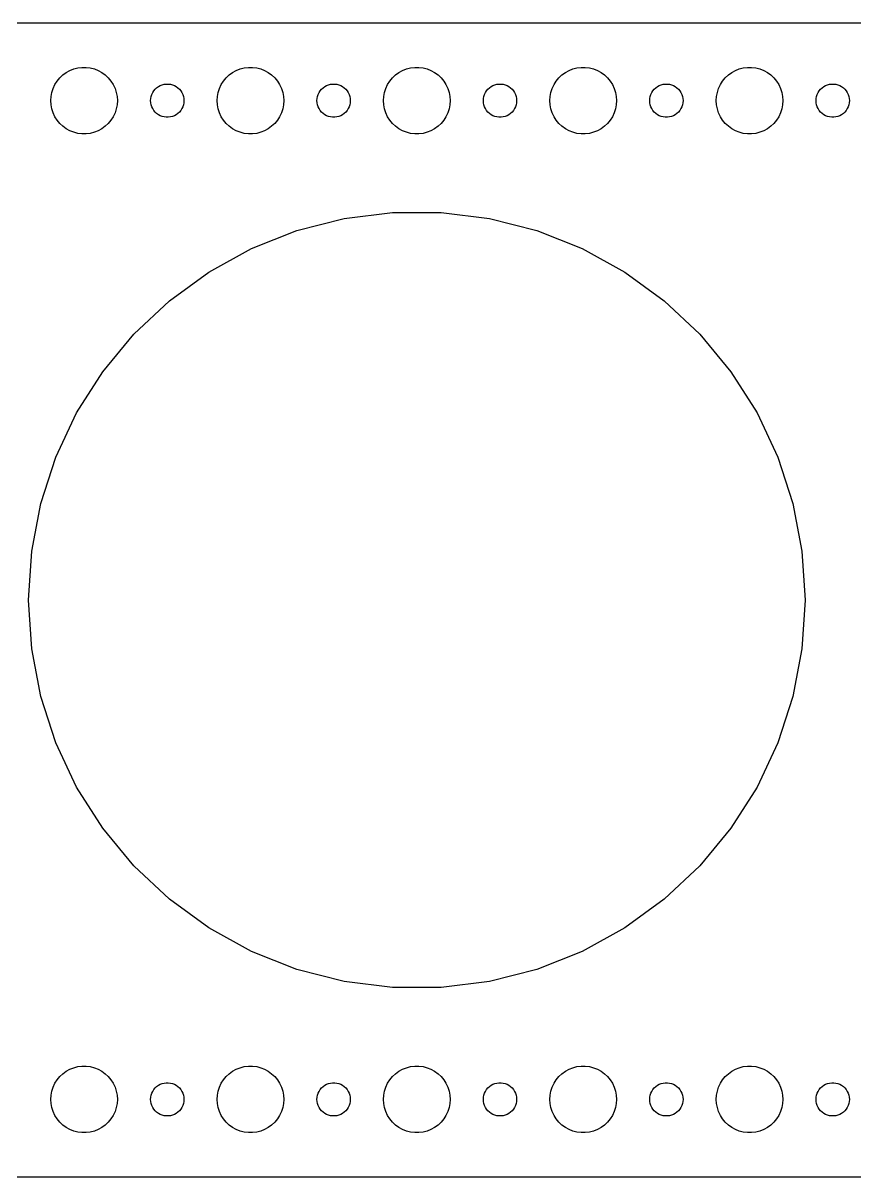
# Model space of a CAD drawing. Header units: metres. Extents: x -127 to 127, y 62 to 280.
# Drawn here: x -35.5 to 39.5, y 176 to 280 of the extents above; entities that cross this region are included whole.
import ezdxf

# ---------------------------------------------------------------- set-up
doc = ezdxf.new("R2010")
doc.units = ezdxf.units.M

msp = doc.modelspace()

# ---------------------------------------------------------------- linework, layer by layer
for p, q in [((122.314, 279.99), (-122.314, 279.99)), ((-31.6075, 275.533), (-31.2773, 275.714)), ((-31.2773, 275.714), (-30.927, 275.853)), ((-30.927, 275.853), (-30.5621, 275.947)), ((-30.5621, 275.947), (-30.1884, 275.994)), ((-30.1884, 275.994), (-29.8116, 275.994)), ((-29.8116, 275.994), (-29.4379, 275.947)), ((-29.4379, 275.947), (-29.0729, 275.853)), ((-29.0729, 275.853), (-28.7227, 275.714)), ((-28.7227, 275.714), (-28.3925, 275.533)), ((-16.6075, 275.533), (-16.2773, 275.714)), ((-16.2773, 275.714), (-15.927, 275.853)), ((-15.927, 275.853), (-15.5621, 275.947)), ((-15.5621, 275.947), (-15.1884, 275.994)), ((-15.1884, 275.994), (-14.8116, 275.994)), ((-14.8116, 275.994), (-14.4379, 275.947)), ((-14.4379, 275.947), (-14.0729, 275.853)), ((-14.0729, 275.853), (-13.7227, 275.714)), ((-13.7227, 275.714), (-13.3925, 275.533)), ((-1.60747, 275.533), (-1.27733, 275.714)), ((-1.27733, 275.714), (-0.92705, 275.853)), ((-0.92705, 275.853), (-0.56213, 275.947)), ((-0.56213, 275.947), (-0.18837, 275.994)), ((-0.18837, 275.994), (0.18837, 275.994)), ((0.18837, 275.994), (0.56213, 275.947)), ((0.56213, 275.947), (0.92705, 275.853)), ((0.92705, 275.853), (1.27733, 275.714)), ((1.27733, 275.714), (1.60747, 275.533)), ((13.3925, 275.533), (13.7227, 275.714)), ((13.7227, 275.714), (14.0729, 275.853)), ((14.0729, 275.853), (14.4379, 275.947)), ((14.4379, 275.947), (14.8116, 275.994)), ((14.8116, 275.994), (15.1884, 275.994)), ((15.1884, 275.994), (15.5621, 275.947)), ((15.5621, 275.947), (15.927, 275.853)), ((15.927, 275.853), (16.2773, 275.714)), ((16.2773, 275.714), (16.6075, 275.533)), ((28.3925, 275.533), (28.7227, 275.714)), ((28.7227, 275.714), (29.0729, 275.853)), ((29.0729, 275.853), (29.4379, 275.947)), ((29.4379, 275.947), (29.8116, 275.994)), ((29.8116, 275.994), (30.1884, 275.994)), ((30.1884, 275.994), (30.5621, 275.947)), ((30.5621, 275.947), (30.927, 275.853)), ((30.927, 275.853), (31.2773, 275.714)), ((31.2773, 275.714), (31.6075, 275.533)), ((-32.6289, 274.445), (-32.427, 274.763)), ((-32.427, 274.763), (-32.1869, 275.054)), ((-32.1869, 275.054), (-31.9123, 275.312)), ((-31.9123, 275.312), (-31.6075, 275.533)), ((-28.3925, 275.533), (-28.0877, 275.312)), ((-28.0877, 275.312), (-27.8131, 275.054)), ((-27.8131, 275.054), (-27.5729, 274.763)), ((-27.5729, 274.763), (-27.3711, 274.445)), ((-17.6289, 274.445), (-17.427, 274.763)), ((-17.427, 274.763), (-17.1869, 275.054)), ((-17.1869, 275.054), (-16.9123, 275.312)), ((-16.9123, 275.312), (-16.6075, 275.533)), ((-13.3925, 275.533), (-13.0877, 275.312)), ((-13.0877, 275.312), (-12.8131, 275.054)), ((-12.8131, 275.054), (-12.5729, 274.763)), ((-12.5729, 274.763), (-12.3711, 274.445)), ((-2.62891, 274.445), (-2.42705, 274.763)), ((-2.42705, 274.763), (-2.1869, 275.054)), ((-2.1869, 275.054), (-1.91226, 275.312)), ((-1.91226, 275.312), (-1.60747, 275.533)), ((1.60747, 275.533), (1.91226, 275.312)), ((1.91226, 275.312), (2.1869, 275.054)), ((2.1869, 275.054), (2.42705, 274.763)), ((2.42705, 274.763), (2.62891, 274.445)), ((12.3711, 274.445), (12.5729, 274.763)), ((12.5729, 274.763), (12.8131, 275.054)), ((12.8131, 275.054), (13.0877, 275.312)), ((13.0877, 275.312), (13.3925, 275.533)), ((16.6075, 275.533), (16.9123, 275.312)), ((16.9123, 275.312), (17.1869, 275.054)), ((17.1869, 275.054), (17.427, 274.763)), ((17.427, 274.763), (17.6289, 274.445)), ((27.3711, 274.445), (27.5729, 274.763)), ((27.5729, 274.763), (27.8131, 275.054)), ((27.8131, 275.054), (28.0877, 275.312)), ((28.0877, 275.312), (28.3925, 275.533)), ((31.6075, 275.533), (31.9123, 275.312)), ((31.9123, 275.312), (32.1869, 275.054)), ((32.1869, 275.054), (32.427, 274.763)), ((32.427, 274.763), (32.6289, 274.445)), ((-32.9763, 273.376), (-32.9057, 273.746)), ((-32.9057, 273.746), (-32.7893, 274.104)), ((-32.7893, 274.104), (-32.6289, 274.445)), ((-27.3711, 274.445), (-27.2107, 274.104)), ((-27.2107, 274.104), (-27.0942, 273.746)), ((-27.0942, 273.746), (-27.0237, 273.376)), ((-23.9529, 273.373), (-23.8947, 273.552)), ((-23.8947, 273.552), (-23.8145, 273.723)), ((-23.8145, 273.723), (-23.7135, 273.882)), ((-23.7135, 273.882), (-23.5934, 274.027)), ((-23.5934, 274.027), (-23.4561, 274.156)), ((-23.4561, 274.156), (-23.3037, 274.266)), ((-23.3037, 274.266), (-23.1387, 274.357)), ((-23.1387, 274.357), (-22.9635, 274.427)), ((-22.9635, 274.427), (-22.7811, 274.473)), ((-22.7811, 274.473), (-22.5942, 274.497)), ((-22.5942, 274.497), (-22.4058, 274.497)), ((-22.4058, 274.497), (-22.2189, 274.473)), ((-22.2189, 274.473), (-22.0365, 274.427)), ((-22.0365, 274.427), (-21.8613, 274.357)), ((-21.8613, 274.357), (-21.6963, 274.266)), ((-21.6963, 274.266), (-21.5439, 274.156)), ((-21.5439, 274.156), (-21.4065, 274.027)), ((-21.4065, 274.027), (-21.2865, 273.882)), ((-21.2865, 273.882), (-21.1855, 273.723)), ((-21.1855, 273.723), (-21.1053, 273.552)), ((-21.1053, 273.552), (-21.0471, 273.373)), ((-17.9763, 273.376), (-17.9057, 273.746)), ((-17.9057, 273.746), (-17.7893, 274.104)), ((-17.7893, 274.104), (-17.6289, 274.445)), ((-12.3711, 274.445), (-12.2107, 274.104)), ((-12.2107, 274.104), (-12.0942, 273.746)), ((-12.0942, 273.746), (-12.0237, 273.376)), ((-8.95287, 273.373), (-8.89465, 273.552)), ((-8.89465, 273.552), (-8.81445, 273.723)), ((-8.81445, 273.723), (-8.71352, 273.882)), ((-8.71352, 273.882), (-8.59344, 274.027)), ((-8.59344, 274.027), (-8.45613, 274.156)), ((-8.45613, 274.156), (-8.30373, 274.266)), ((-8.30373, 274.266), (-8.13866, 274.357)), ((-8.13866, 274.357), (-7.96352, 274.427)), ((-7.96352, 274.427), (-7.78107, 274.473)), ((-7.78107, 274.473), (-7.59418, 274.497)), ((-7.59418, 274.497), (-7.40581, 274.497)), ((-7.40581, 274.497), (-7.21892, 274.473)), ((-7.21892, 274.473), (-7.03647, 274.427)), ((-7.03647, 274.427), (-6.86133, 274.357)), ((-6.86133, 274.357), (-6.69626, 274.266)), ((-6.69626, 274.266), (-6.54385, 274.156)), ((-6.54385, 274.156), (-6.40654, 274.027)), ((-6.40654, 274.027), (-6.28647, 273.882)), ((-6.28647, 273.882), (-6.18553, 273.723)), ((-6.18553, 273.723), (-6.10533, 273.552)), ((-6.10533, 273.552), (-6.04712, 273.373)), ((-2.97633, 273.376), (-2.90575, 273.746)), ((-2.90575, 273.746), (-2.78932, 274.104)), ((-2.78932, 274.104), (-2.62891, 274.445)), ((2.62891, 274.445), (2.78932, 274.104)), ((2.78932, 274.104), (2.90575, 273.746)), ((2.90575, 273.746), (2.97633, 273.376)), ((6.04712, 273.373), (6.10533, 273.552)), ((6.10533, 273.552), (6.18553, 273.723)), ((6.18553, 273.723), (6.28647, 273.882)), ((6.28647, 273.882), (6.40654, 274.027)), ((6.40654, 274.027), (6.54385, 274.156)), ((6.54385, 274.156), (6.69626, 274.266)), ((6.69626, 274.266), (6.86133, 274.357)), ((6.86133, 274.357), (7.03647, 274.427)), ((7.03647, 274.427), (7.21892, 274.473)), ((7.21892, 274.473), (7.40581, 274.497)), ((7.40581, 274.497), (7.59418, 274.497)), ((7.59418, 274.497), (7.78107, 274.473)), ((7.78107, 274.473), (7.96352, 274.427)), ((7.96352, 274.427), (8.13866, 274.357)), ((8.13866, 274.357), (8.30373, 274.266)), ((8.30373, 274.266), (8.45613, 274.156)), ((8.45613, 274.156), (8.59344, 274.027)), ((8.59344, 274.027), (8.71352, 273.882)), ((8.71352, 273.882), (8.81445, 273.723)), ((8.81445, 273.723), (8.89465, 273.552)), ((8.89465, 273.552), (8.95287, 273.373)), ((12.0237, 273.376), (12.0942, 273.746)), ((12.0942, 273.746), (12.2107, 274.104)), ((12.2107, 274.104), (12.3711, 274.445)), ((17.6289, 274.445), (17.7893, 274.104)), ((17.7893, 274.104), (17.9057, 273.746)), ((17.9057, 273.746), (17.9763, 273.376)), ((21.0471, 273.373), (21.1053, 273.552)), ((21.1053, 273.552), (21.1855, 273.723)), ((21.1855, 273.723), (21.2865, 273.882)), ((21.2865, 273.882), (21.4065, 274.027)), ((21.4065, 274.027), (21.5439, 274.156)), ((21.5439, 274.156), (21.6963, 274.266)), ((21.6963, 274.266), (21.8613, 274.357)), ((21.8613, 274.357), (22.0365, 274.427)), ((22.0365, 274.427), (22.2189, 274.473)), ((22.2189, 274.473), (22.4058, 274.497)), ((22.4058, 274.497), (22.5942, 274.497)), ((22.5942, 274.497), (22.7811, 274.473)), ((22.7811, 274.473), (22.9635, 274.427)), ((22.9635, 274.427), (23.1387, 274.357)), ((23.1387, 274.357), (23.3037, 274.266)), ((23.3037, 274.266), (23.4561, 274.156)), ((23.4561, 274.156), (23.5934, 274.027)), ((23.5934, 274.027), (23.7135, 273.882)), ((23.7135, 273.882), (23.8145, 273.723)), ((23.8145, 273.723), (23.8947, 273.552)), ((23.8947, 273.552), (23.9529, 273.373)), ((27.0237, 273.376), (27.0942, 273.746)), ((27.0942, 273.746), (27.2107, 274.104)), ((27.2107, 274.104), (27.3711, 274.445)), ((32.6289, 274.445), (32.7893, 274.104)), ((32.7893, 274.104), (32.9057, 273.746)), ((32.9057, 273.746), (32.9763, 273.376)), ((36.0471, 273.373), (36.1053, 273.552)), ((36.1053, 273.552), (36.1855, 273.723)), ((36.1855, 273.723), (36.2865, 273.882)), ((36.2865, 273.882), (36.4065, 274.027)), ((36.4065, 274.027), (36.5439, 274.156)), ((36.5439, 274.156), (36.6963, 274.266)), ((36.6963, 274.266), (36.8613, 274.357)), ((36.8613, 274.357), (37.0365, 274.427)), ((37.0365, 274.427), (37.2189, 274.473)), ((37.2189, 274.473), (37.4058, 274.497)), ((37.4058, 274.497), (37.5942, 274.497)), ((37.5942, 274.497), (37.7811, 274.473)), ((37.7811, 274.473), (37.9635, 274.427)), ((37.9635, 274.427), (38.1387, 274.357)), ((38.1387, 274.357), (38.3037, 274.266)), ((38.3037, 274.266), (38.4561, 274.156)), ((38.4561, 274.156), (38.5934, 274.027)), ((38.5934, 274.027), (38.7135, 273.882)), ((38.7135, 273.882), (38.8145, 273.723)), ((38.8145, 273.723), (38.8947, 273.552)), ((38.8947, 273.552), (38.9529, 273.373)), ((-33, 273), (-32.9763, 273.376)), ((-32.9763, 272.624), (-33, 273)), ((-32.9057, 272.254), (-32.9763, 272.624)), ((-27.0237, 272.624), (-27.0942, 272.254)), ((-27.0237, 273.376), (-27, 273)), ((-27, 273), (-27.0237, 272.624)), ((-24, 273), (-23.9882, 273.188)), ((-23.9882, 272.812), (-24, 273)), ((-23.9882, 273.188), (-23.9529, 273.373)), ((-23.9529, 272.627), (-23.9882, 272.812)), ((-23.8947, 272.448), (-23.9529, 272.627)), ((-23.8145, 272.277), (-23.8947, 272.448)), ((-21.1053, 272.448), (-21.1855, 272.277)), ((-21.0471, 272.627), (-21.1053, 272.448)), ((-21.0471, 273.373), (-21.0118, 273.188)), ((-21.0118, 272.812), (-21.0471, 272.627)), ((-21.0118, 273.188), (-21, 273)), ((-21, 273), (-21.0118, 272.812)), ((-18, 273), (-17.9763, 273.376)), ((-17.9763, 272.624), (-18, 273)), ((-17.9057, 272.254), (-17.9763, 272.624)), ((-12.0237, 272.624), (-12.0942, 272.254)), ((-12.0237, 273.376), (-12, 273)), ((-12, 273), (-12.0237, 272.624)), ((-9, 273), (-8.98816, 273.188)), ((-8.98816, 272.812), (-9, 273)), ((-8.98816, 273.188), (-8.95287, 273.373)), ((-8.95287, 272.627), (-8.98816, 272.812)), ((-8.89465, 272.448), (-8.95287, 272.627)), ((-8.81445, 272.277), (-8.89465, 272.448)), ((-6.10533, 272.448), (-6.18553, 272.277)), ((-6.04712, 272.627), (-6.10533, 272.448)), ((-6.04712, 273.373), (-6.01183, 273.188)), ((-6.01183, 272.812), (-6.04712, 272.627)), ((-6.01183, 273.188), (-6, 273)), ((-6, 273), (-6.01183, 272.812)), ((-3, 273), (-2.97633, 273.376)), ((-2.97633, 272.624), (-3, 273)), ((-2.90575, 272.254), (-2.97633, 272.624)), ((2.97633, 272.624), (2.90575, 272.254)), ((2.97633, 273.376), (3, 273)), ((3, 273), (2.97633, 272.624)), ((6, 273), (6.01183, 273.188)), ((6.01183, 272.812), (6, 273)), ((6.01183, 273.188), (6.04712, 273.373)), ((6.04712, 272.627), (6.01183, 272.812)), ((6.10533, 272.448), (6.04712, 272.627)), ((6.18553, 272.277), (6.10533, 272.448)), ((8.89465, 272.448), (8.81445, 272.277)), ((8.95287, 272.627), (8.89465, 272.448)), ((8.95287, 273.373), (8.98816, 273.188)), ((8.98816, 272.812), (8.95287, 272.627)), ((8.98816, 273.188), (9, 273)), ((9, 273), (8.98816, 272.812)), ((12, 273), (12.0237, 273.376)), ((12.0237, 272.624), (12, 273)), ((12.0942, 272.254), (12.0237, 272.624)), ((17.9763, 272.624), (17.9057, 272.254)), ((17.9763, 273.376), (18, 273)), ((18, 273), (17.9763, 272.624)), ((21, 273), (21.0118, 273.188)), ((21.0118, 272.812), (21, 273)), ((21.0118, 273.188), (21.0471, 273.373)), ((21.0471, 272.627), (21.0118, 272.812)), ((21.1053, 272.448), (21.0471, 272.627)), ((21.1855, 272.277), (21.1053, 272.448)), ((23.8947, 272.448), (23.8145, 272.277)), ((23.9529, 272.627), (23.8947, 272.448)), ((23.9529, 273.373), (23.9882, 273.188)), ((23.9882, 272.812), (23.9529, 272.627)), ((23.9882, 273.188), (24, 273)), ((24, 273), (23.9882, 272.812)), ((27, 273), (27.0237, 273.376)), ((27.0237, 272.624), (27, 273)), ((27.0942, 272.254), (27.0237, 272.624)), ((32.9763, 272.624), (32.9057, 272.254)), ((32.9763, 273.376), (33, 273)), ((33, 273), (32.9763, 272.624)), ((36, 273), (36.0118, 273.188)), ((36.0118, 272.812), (36, 273)), ((36.0118, 273.188), (36.0471, 273.373)), ((36.0471, 272.627), (36.0118, 272.812)), ((36.1053, 272.448), (36.0471, 272.627)), ((36.1855, 272.277), (36.1053, 272.448)), ((38.8947, 272.448), (38.8145, 272.277)), ((38.9529, 272.627), (38.8947, 272.448)), ((38.9529, 273.373), (38.9882, 273.188)), ((38.9882, 272.812), (38.9529, 272.627)), ((38.9882, 273.188), (39, 273)), ((39, 273), (38.9882, 272.812)), ((-32.7893, 271.896), (-32.9057, 272.254)), ((-32.6289, 271.555), (-32.7893, 271.896)), ((-32.427, 271.237), (-32.6289, 271.555)), ((-27.3711, 271.555), (-27.5729, 271.237)), ((-27.2107, 271.896), (-27.3711, 271.555)), ((-27.0942, 272.254), (-27.2107, 271.896)), ((-23.7135, 272.118), (-23.8145, 272.277)), ((-23.5934, 271.973), (-23.7135, 272.118)), ((-23.4561, 271.844), (-23.5934, 271.973)), ((-23.3037, 271.734), (-23.4561, 271.844)), ((-23.1387, 271.643), (-23.3037, 271.734)), ((-22.9635, 271.573), (-23.1387, 271.643)), ((-22.7811, 271.527), (-22.9635, 271.573)), ((-22.5942, 271.503), (-22.7811, 271.527)), ((-22.4058, 271.503), (-22.5942, 271.503)), ((-22.2189, 271.527), (-22.4058, 271.503)), ((-22.0365, 271.573), (-22.2189, 271.527)), ((-21.8613, 271.643), (-22.0365, 271.573)), ((-21.6963, 271.734), (-21.8613, 271.643)), ((-21.5439, 271.844), (-21.6963, 271.734)), ((-21.4065, 271.973), (-21.5439, 271.844)), ((-21.2865, 272.118), (-21.4065, 271.973)), ((-21.1855, 272.277), (-21.2865, 272.118)), ((-17.7893, 271.896), (-17.9057, 272.254)), ((-17.6289, 271.555), (-17.7893, 271.896)), ((-17.427, 271.237), (-17.6289, 271.555)), ((-12.3711, 271.555), (-12.5729, 271.237)), ((-12.2107, 271.896), (-12.3711, 271.555)), ((-12.0942, 272.254), (-12.2107, 271.896)), ((-8.71352, 272.118), (-8.81445, 272.277)), ((-8.59344, 271.973), (-8.71352, 272.118)), ((-8.45613, 271.844), (-8.59344, 271.973)), ((-8.30373, 271.734), (-8.45613, 271.844)), ((-8.13866, 271.643), (-8.30373, 271.734)), ((-7.96352, 271.573), (-8.13866, 271.643)), ((-7.78107, 271.527), (-7.96352, 271.573)), ((-7.59418, 271.503), (-7.78107, 271.527)), ((-7.40581, 271.503), (-7.59418, 271.503)), ((-7.21892, 271.527), (-7.40581, 271.503)), ((-7.03647, 271.573), (-7.21892, 271.527)), ((-6.86133, 271.643), (-7.03647, 271.573)), ((-6.69626, 271.734), (-6.86133, 271.643)), ((-6.54385, 271.844), (-6.69626, 271.734)), ((-6.40654, 271.973), (-6.54385, 271.844)), ((-6.28647, 272.118), (-6.40654, 271.973)), ((-6.18553, 272.277), (-6.28647, 272.118)), ((-2.78932, 271.896), (-2.90575, 272.254)), ((-2.62891, 271.555), (-2.78932, 271.896)), ((-2.42705, 271.237), (-2.62891, 271.555)), ((2.62891, 271.555), (2.42705, 271.237)), ((2.78932, 271.896), (2.62891, 271.555)), ((2.90575, 272.254), (2.78932, 271.896)), ((6.28647, 272.118), (6.18553, 272.277)), ((6.40654, 271.973), (6.28647, 272.118)), ((6.54385, 271.844), (6.40654, 271.973)), ((6.69626, 271.734), (6.54385, 271.844)), ((6.86133, 271.643), (6.69626, 271.734)), ((7.03647, 271.573), (6.86133, 271.643)), ((7.21892, 271.527), (7.03647, 271.573)), ((7.40581, 271.503), (7.21892, 271.527)), ((7.59418, 271.503), (7.40581, 271.503)), ((7.78107, 271.527), (7.59418, 271.503)), ((7.96352, 271.573), (7.78107, 271.527)), ((8.13866, 271.643), (7.96352, 271.573)), ((8.30373, 271.734), (8.13866, 271.643)), ((8.45613, 271.844), (8.30373, 271.734)), ((8.59344, 271.973), (8.45613, 271.844)), ((8.71352, 272.118), (8.59344, 271.973)), ((8.81445, 272.277), (8.71352, 272.118)), ((12.2107, 271.896), (12.0942, 272.254)), ((12.3711, 271.555), (12.2107, 271.896)), ((12.5729, 271.237), (12.3711, 271.555)), ((17.6289, 271.555), (17.427, 271.237)), ((17.7893, 271.896), (17.6289, 271.555)), ((17.9057, 272.254), (17.7893, 271.896)), ((21.2865, 272.118), (21.1855, 272.277)), ((21.4065, 271.973), (21.2865, 272.118)), ((21.5439, 271.844), (21.4065, 271.973)), ((21.6963, 271.734), (21.5439, 271.844)), ((21.8613, 271.643), (21.6963, 271.734)), ((22.0365, 271.573), (21.8613, 271.643)), ((22.2189, 271.527), (22.0365, 271.573)), ((22.4058, 271.503), (22.2189, 271.527)), ((22.5942, 271.503), (22.4058, 271.503)), ((22.7811, 271.527), (22.5942, 271.503)), ((22.9635, 271.573), (22.7811, 271.527)), ((23.1387, 271.643), (22.9635, 271.573)), ((23.3037, 271.734), (23.1387, 271.643)), ((23.4561, 271.844), (23.3037, 271.734)), ((23.5934, 271.973), (23.4561, 271.844)), ((23.7135, 272.118), (23.5934, 271.973)), ((23.8145, 272.277), (23.7135, 272.118)), ((27.2107, 271.896), (27.0942, 272.254)), ((27.3711, 271.555), (27.2107, 271.896)), ((27.5729, 271.237), (27.3711, 271.555)), ((32.6289, 271.555), (32.427, 271.237)), ((32.7893, 271.896), (32.6289, 271.555)), ((32.9057, 272.254), (32.7893, 271.896)), ((36.2865, 272.118), (36.1855, 272.277)), ((36.4065, 271.973), (36.2865, 272.118)), ((36.5439, 271.844), (36.4065, 271.973)), ((36.6963, 271.734), (36.5439, 271.844)), ((36.8613, 271.643), (36.6963, 271.734)), ((37.0365, 271.573), (36.8613, 271.643)), ((37.2189, 271.527), (37.0365, 271.573)), ((37.4058, 271.503), (37.2189, 271.527)), ((37.5942, 271.503), (37.4058, 271.503)), ((37.7811, 271.527), (37.5942, 271.503)), ((37.9635, 271.573), (37.7811, 271.527)), ((38.1387, 271.643), (37.9635, 271.573)), ((38.3037, 271.734), (38.1387, 271.643)), ((38.4561, 271.844), (38.3037, 271.734)), ((38.5934, 271.973), (38.4561, 271.844)), ((38.7135, 272.118), (38.5934, 271.973)), ((38.8145, 272.277), (38.7135, 272.118)), ((-32.1869, 270.946), (-32.427, 271.237)), ((-31.9123, 270.688), (-32.1869, 270.946)), ((-31.6075, 270.467), (-31.9123, 270.688)), ((-31.2773, 270.286), (-31.6075, 270.467)), ((-28.3925, 270.467), (-28.7227, 270.286)), ((-28.0877, 270.688), (-28.3925, 270.467)), ((-27.8131, 270.946), (-28.0877, 270.688)), ((-27.5729, 271.237), (-27.8131, 270.946)), ((-17.1869, 270.946), (-17.427, 271.237)), ((-16.9123, 270.688), (-17.1869, 270.946)), ((-16.6075, 270.467), (-16.9123, 270.688)), ((-16.2773, 270.286), (-16.6075, 270.467)), ((-13.3925, 270.467), (-13.7227, 270.286)), ((-13.0877, 270.688), (-13.3925, 270.467)), ((-12.8131, 270.946), (-13.0877, 270.688)), ((-12.5729, 271.237), (-12.8131, 270.946)), ((-2.1869, 270.946), (-2.42705, 271.237)), ((-1.91226, 270.688), (-2.1869, 270.946)), ((-1.60747, 270.467), (-1.91226, 270.688)), ((-1.27733, 270.286), (-1.60747, 270.467)), ((1.60747, 270.467), (1.27733, 270.286)), ((1.91226, 270.688), (1.60747, 270.467)), ((2.1869, 270.946), (1.91226, 270.688)), ((2.42705, 271.237), (2.1869, 270.946)), ((12.8131, 270.946), (12.5729, 271.237)), ((13.0877, 270.688), (12.8131, 270.946)), ((13.3925, 270.467), (13.0877, 270.688)), ((13.7227, 270.286), (13.3925, 270.467)), ((16.6075, 270.467), (16.2773, 270.286)), ((16.9123, 270.688), (16.6075, 270.467)), ((17.1869, 270.946), (16.9123, 270.688)), ((17.427, 271.237), (17.1869, 270.946)), ((27.8131, 270.946), (27.5729, 271.237)), ((28.0877, 270.688), (27.8131, 270.946)), ((28.3925, 270.467), (28.0877, 270.688)), ((28.7227, 270.286), (28.3925, 270.467)), ((31.6075, 270.467), (31.2773, 270.286)), ((31.9123, 270.688), (31.6075, 270.467)), ((32.1869, 270.946), (31.9123, 270.688)), ((32.427, 271.237), (32.1869, 270.946)), ((-30.927, 270.147), (-31.2773, 270.286)), ((-30.5621, 270.053), (-30.927, 270.147)), ((-30.1884, 270.006), (-30.5621, 270.053)), ((-29.8116, 270.006), (-30.1884, 270.006)), ((-29.4379, 270.053), (-29.8116, 270.006)), ((-29.0729, 270.147), (-29.4379, 270.053)), ((-28.7227, 270.286), (-29.0729, 270.147)), ((-15.927, 270.147), (-16.2773, 270.286)), ((-15.5621, 270.053), (-15.927, 270.147)), ((-15.1884, 270.006), (-15.5621, 270.053)), ((-14.8116, 270.006), (-15.1884, 270.006)), ((-14.4379, 270.053), (-14.8116, 270.006)), ((-14.0729, 270.147), (-14.4379, 270.053)), ((-13.7227, 270.286), (-14.0729, 270.147)), ((-0.92705, 270.147), (-1.27733, 270.286)), ((-0.56213, 270.053), (-0.92705, 270.147)), ((-0.18837, 270.006), (-0.56213, 270.053)), ((0.18837, 270.006), (-0.18837, 270.006)), ((0.56213, 270.053), (0.18837, 270.006)), ((0.92705, 270.147), (0.56213, 270.053)), ((1.27733, 270.286), (0.92705, 270.147)), ((14.0729, 270.147), (13.7227, 270.286)), ((14.4379, 270.053), (14.0729, 270.147)), ((14.8116, 270.006), (14.4379, 270.053)), ((15.1884, 270.006), (14.8116, 270.006)), ((15.5621, 270.053), (15.1884, 270.006)), ((15.927, 270.147), (15.5621, 270.053)), ((16.2773, 270.286), (15.927, 270.147)), ((29.0729, 270.147), (28.7227, 270.286)), ((29.4379, 270.053), (29.0729, 270.147)), ((29.8116, 270.006), (29.4379, 270.053)), ((30.1884, 270.006), (29.8116, 270.006)), ((30.5621, 270.053), (30.1884, 270.006)), ((30.927, 270.147), (30.5621, 270.053)), ((31.2773, 270.286), (30.927, 270.147)), ((-10.8156, 261.287), (-6.55833, 262.38)), ((-6.55833, 262.38), (-2.19766, 262.931)), ((-2.19766, 262.931), (2.19766, 262.931)), ((2.19766, 262.931), (6.55833, 262.38)), ((6.55833, 262.38), (10.8156, 261.287)), ((-14.9023, 259.669), (-10.8156, 261.287)), ((10.8156, 261.287), (14.9023, 259.669)), ((-18.7539, 257.551), (-14.9023, 259.669)), ((14.9023, 259.669), (18.7539, 257.551)), ((-22.3098, 254.968), (-18.7539, 257.551)), ((18.7539, 257.551), (22.3098, 254.968)), ((-25.5139, 251.959), (-22.3098, 254.968)), ((22.3098, 254.968), (25.5139, 251.959)), ((-28.3156, 248.572), (-25.5139, 251.959)), ((25.5139, 251.959), (28.3156, 248.572)), ((-30.6707, 244.861), (-28.3156, 248.572)), ((28.3156, 248.572), (30.6707, 244.861)), ((-32.5422, 240.884), (-30.6707, 244.861)), ((30.6707, 244.861), (32.5422, 240.884)), ((-33.9004, 236.704), (-32.5422, 240.884)), ((32.5422, 240.884), (33.9004, 236.704)), ((-34.724, 232.387), (-33.9004, 236.704)), ((33.9004, 236.704), (34.724, 232.387)), ((-35, 228), (-34.724, 232.387)), ((34.724, 232.387), (35, 228)), ((-34.724, 223.613), (-35, 228)), ((35, 228), (34.724, 223.613)), ((-33.9004, 219.296), (-34.724, 223.613)), ((34.724, 223.613), (33.9004, 219.296)), ((-32.5422, 215.116), (-33.9004, 219.296)), ((33.9004, 219.296), (32.5422, 215.116)), ((-30.6707, 211.139), (-32.5422, 215.116)), ((32.5422, 215.116), (30.6707, 211.139)), ((-28.3156, 207.428), (-30.6707, 211.139)), ((30.6707, 211.139), (28.3156, 207.428)), ((-25.5139, 204.041), (-28.3156, 207.428)), ((28.3156, 207.428), (25.5139, 204.041)), ((-22.3098, 201.032), (-25.5139, 204.041)), ((25.5139, 204.041), (22.3098, 201.032)), ((-18.7539, 198.449), (-22.3098, 201.032)), ((22.3098, 201.032), (18.7539, 198.449)), ((-14.9023, 196.331), (-18.7539, 198.449)), ((18.7539, 198.449), (14.9023, 196.331)), ((-10.8156, 194.713), (-14.9023, 196.331)), ((14.9023, 196.331), (10.8156, 194.713)), ((-6.55833, 193.62), (-10.8156, 194.713)), ((10.8156, 194.713), (6.55833, 193.62)), ((-2.19766, 193.069), (-6.55833, 193.62)), ((6.55833, 193.62), (2.19766, 193.069)), ((2.19766, 193.069), (-2.19766, 193.069)), ((-32.1869, 185.054), (-31.9123, 185.312)), ((-31.9123, 185.312), (-31.6075, 185.533)), ((-31.6075, 185.533), (-31.2773, 185.714)), ((-31.2773, 185.714), (-30.927, 185.853)), ((-30.927, 185.853), (-30.5621, 185.947)), ((-30.5621, 185.947), (-30.1884, 185.994)), ((-30.1884, 185.994), (-29.8116, 185.994)), ((-29.8116, 185.994), (-29.4379, 185.947)), ((-29.4379, 185.947), (-29.0729, 185.853)), ((-29.0729, 185.853), (-28.7227, 185.714)), ((-28.7227, 185.714), (-28.3925, 185.533)), ((-28.3925, 185.533), (-28.0877, 185.312)), ((-28.0877, 185.312), (-27.8131, 185.054)), ((-17.1869, 185.054), (-16.9123, 185.312)), ((-16.9123, 185.312), (-16.6075, 185.533)), ((-16.6075, 185.533), (-16.2773, 185.714)), ((-16.2773, 185.714), (-15.927, 185.853)), ((-15.927, 185.853), (-15.5621, 185.947)), ((-15.5621, 185.947), (-15.1884, 185.994)), ((-15.1884, 185.994), (-14.8116, 185.994)), ((-14.8116, 185.994), (-14.4379, 185.947)), ((-14.4379, 185.947), (-14.0729, 185.853)), ((-14.0729, 185.853), (-13.7227, 185.714)), ((-13.7227, 185.714), (-13.3925, 185.533)), ((-13.3925, 185.533), (-13.0877, 185.312)), ((-13.0877, 185.312), (-12.8131, 185.054)), ((-2.1869, 185.054), (-1.91226, 185.312)), ((-1.91226, 185.312), (-1.60747, 185.533)), ((-1.60747, 185.533), (-1.27733, 185.714)), ((-1.27733, 185.714), (-0.92705, 185.853)), ((-0.92705, 185.853), (-0.56213, 185.947)), ((-0.56213, 185.947), (-0.18837, 185.994)), ((-0.18837, 185.994), (0.18837, 185.994)), ((0.18837, 185.994), (0.56213, 185.947)), ((0.56213, 185.947), (0.92705, 185.853)), ((0.92705, 185.853), (1.27733, 185.714)), ((1.27733, 185.714), (1.60747, 185.533)), ((1.60747, 185.533), (1.91226, 185.312)), ((1.91226, 185.312), (2.1869, 185.054)), ((12.8131, 185.054), (13.0877, 185.312)), ((13.0877, 185.312), (13.3925, 185.533)), ((13.3925, 185.533), (13.7227, 185.714)), ((13.7227, 185.714), (14.0729, 185.853)), ((14.0729, 185.853), (14.4379, 185.947)), ((14.4379, 185.947), (14.8116, 185.994)), ((14.8116, 185.994), (15.1884, 185.994)), ((15.1884, 185.994), (15.5621, 185.947)), ((15.5621, 185.947), (15.927, 185.853)), ((15.927, 185.853), (16.2773, 185.714)), ((16.2773, 185.714), (16.6075, 185.533)), ((16.6075, 185.533), (16.9123, 185.312)), ((16.9123, 185.312), (17.1869, 185.054)), ((27.8131, 185.054), (28.0877, 185.312)), ((28.0877, 185.312), (28.3925, 185.533)), ((28.3925, 185.533), (28.7227, 185.714)), ((28.7227, 185.714), (29.0729, 185.853)), ((29.0729, 185.853), (29.4379, 185.947)), ((29.4379, 185.947), (29.8116, 185.994)), ((29.8116, 185.994), (30.1884, 185.994)), ((30.1884, 185.994), (30.5621, 185.947)), ((30.5621, 185.947), (30.927, 185.853)), ((30.927, 185.853), (31.2773, 185.714)), ((31.2773, 185.714), (31.6075, 185.533)), ((31.6075, 185.533), (31.9123, 185.312)), ((31.9123, 185.312), (32.1869, 185.054)), ((-32.9057, 183.746), (-32.7893, 184.104)), ((-32.7893, 184.104), (-32.6289, 184.445)), ((-32.6289, 184.445), (-32.427, 184.763)), ((-32.427, 184.763), (-32.1869, 185.054)), ((-27.8131, 185.054), (-27.5729, 184.763)), ((-27.5729, 184.763), (-27.3711, 184.445)), ((-27.3711, 184.445), (-27.2107, 184.104)), ((-27.2107, 184.104), (-27.0942, 183.746)), ((-23.5934, 184.027), (-23.4561, 184.156)), ((-23.4561, 184.156), (-23.3037, 184.266)), ((-23.3037, 184.266), (-23.1387, 184.357)), ((-23.1387, 184.357), (-22.9635, 184.427)), ((-22.9635, 184.427), (-22.7811, 184.473)), ((-22.7811, 184.473), (-22.5942, 184.497)), ((-22.5942, 184.497), (-22.4058, 184.497)), ((-22.4058, 184.497), (-22.2189, 184.473)), ((-22.2189, 184.473), (-22.0365, 184.427)), ((-22.0365, 184.427), (-21.8613, 184.357)), ((-21.8613, 184.357), (-21.6963, 184.266)), ((-21.6963, 184.266), (-21.5439, 184.156)), ((-21.5439, 184.156), (-21.4065, 184.027)), ((-17.9057, 183.746), (-17.7893, 184.104)), ((-17.7893, 184.104), (-17.6289, 184.445)), ((-17.6289, 184.445), (-17.427, 184.763)), ((-17.427, 184.763), (-17.1869, 185.054)), ((-12.8131, 185.054), (-12.5729, 184.763)), ((-12.5729, 184.763), (-12.3711, 184.445)), ((-12.3711, 184.445), (-12.2107, 184.104)), ((-12.2107, 184.104), (-12.0942, 183.746)), ((-8.59344, 184.027), (-8.45613, 184.156)), ((-8.45613, 184.156), (-8.30373, 184.266)), ((-8.30373, 184.266), (-8.13866, 184.357)), ((-8.13866, 184.357), (-7.96352, 184.427)), ((-7.96352, 184.427), (-7.78107, 184.473)), ((-7.78107, 184.473), (-7.59418, 184.497)), ((-7.59418, 184.497), (-7.40581, 184.497)), ((-7.40581, 184.497), (-7.21892, 184.473)), ((-7.21892, 184.473), (-7.03647, 184.427)), ((-7.03647, 184.427), (-6.86133, 184.357)), ((-6.86133, 184.357), (-6.69626, 184.266)), ((-6.69626, 184.266), (-6.54385, 184.156)), ((-6.54385, 184.156), (-6.40654, 184.027)), ((-2.90575, 183.746), (-2.78932, 184.104)), ((-2.78932, 184.104), (-2.62891, 184.445)), ((-2.62891, 184.445), (-2.42705, 184.763)), ((-2.42705, 184.763), (-2.1869, 185.054)), ((2.1869, 185.054), (2.42705, 184.763)), ((2.42705, 184.763), (2.62891, 184.445)), ((2.62891, 184.445), (2.78932, 184.104)), ((2.78932, 184.104), (2.90575, 183.746)), ((6.40654, 184.027), (6.54385, 184.156)), ((6.54385, 184.156), (6.69626, 184.266)), ((6.69626, 184.266), (6.86133, 184.357)), ((6.86133, 184.357), (7.03647, 184.427)), ((7.03647, 184.427), (7.21892, 184.473)), ((7.21892, 184.473), (7.40581, 184.497)), ((7.40581, 184.497), (7.59418, 184.497)), ((7.59418, 184.497), (7.78107, 184.473)), ((7.78107, 184.473), (7.96352, 184.427)), ((7.96352, 184.427), (8.13866, 184.357)), ((8.13866, 184.357), (8.30373, 184.266)), ((8.30373, 184.266), (8.45613, 184.156)), ((8.45613, 184.156), (8.59344, 184.027)), ((12.0942, 183.746), (12.2107, 184.104)), ((12.2107, 184.104), (12.3711, 184.445)), ((12.3711, 184.445), (12.5729, 184.763)), ((12.5729, 184.763), (12.8131, 185.054)), ((17.1869, 185.054), (17.427, 184.763)), ((17.427, 184.763), (17.6289, 184.445)), ((17.6289, 184.445), (17.7893, 184.104)), ((17.7893, 184.104), (17.9057, 183.746)), ((21.4065, 184.027), (21.5439, 184.156)), ((21.5439, 184.156), (21.6963, 184.266)), ((21.6963, 184.266), (21.8613, 184.357)), ((21.8613, 184.357), (22.0365, 184.427)), ((22.0365, 184.427), (22.2189, 184.473)), ((22.2189, 184.473), (22.4058, 184.497)), ((22.4058, 184.497), (22.5942, 184.497)), ((22.5942, 184.497), (22.7811, 184.473)), ((22.7811, 184.473), (22.9635, 184.427)), ((22.9635, 184.427), (23.1387, 184.357)), ((23.1387, 184.357), (23.3037, 184.266)), ((23.3037, 184.266), (23.4561, 184.156)), ((23.4561, 184.156), (23.5934, 184.027)), ((27.0942, 183.746), (27.2107, 184.104)), ((27.2107, 184.104), (27.3711, 184.445)), ((27.3711, 184.445), (27.5729, 184.763)), ((27.5729, 184.763), (27.8131, 185.054)), ((32.1869, 185.054), (32.427, 184.763)), ((32.427, 184.763), (32.6289, 184.445)), ((32.6289, 184.445), (32.7893, 184.104)), ((32.7893, 184.104), (32.9057, 183.746)), ((36.4065, 184.027), (36.5439, 184.156)), ((36.5439, 184.156), (36.6963, 184.266)), ((36.6963, 184.266), (36.8613, 184.357)), ((36.8613, 184.357), (37.0365, 184.427)), ((37.0365, 184.427), (37.2189, 184.473)), ((37.2189, 184.473), (37.4058, 184.497)), ((37.4058, 184.497), (37.5942, 184.497)), ((37.5942, 184.497), (37.7811, 184.473)), ((37.7811, 184.473), (37.9635, 184.427)), ((37.9635, 184.427), (38.1387, 184.357)), ((38.1387, 184.357), (38.3037, 184.266)), ((38.3037, 184.266), (38.4561, 184.156)), ((38.4561, 184.156), (38.5934, 184.027)), ((-33, 183), (-32.9763, 183.376)), ((-32.9763, 183.376), (-32.9057, 183.746)), ((-27.0942, 183.746), (-27.0237, 183.376)), ((-27.0237, 183.376), (-27, 183)), ((-24, 183), (-23.9882, 183.188)), ((-23.9882, 183.188), (-23.9529, 183.373)), ((-23.9529, 183.373), (-23.8947, 183.552)), ((-23.8947, 183.552), (-23.8145, 183.723)), ((-23.8145, 183.723), (-23.7135, 183.882)), ((-23.7135, 183.882), (-23.5934, 184.027)), ((-21.4065, 184.027), (-21.2865, 183.882)), ((-21.2865, 183.882), (-21.1855, 183.723)), ((-21.1855, 183.723), (-21.1053, 183.552)), ((-21.1053, 183.552), (-21.0471, 183.373)), ((-21.0471, 183.373), (-21.0118, 183.188)), ((-21.0118, 183.188), (-21, 183)), ((-18, 183), (-17.9763, 183.376)), ((-17.9763, 183.376), (-17.9057, 183.746)), ((-12.0942, 183.746), (-12.0237, 183.376)), ((-12.0237, 183.376), (-12, 183)), ((-9, 183), (-8.98816, 183.188)), ((-8.98816, 183.188), (-8.95287, 183.373)), ((-8.95287, 183.373), (-8.89465, 183.552)), ((-8.89465, 183.552), (-8.81445, 183.723)), ((-8.81445, 183.723), (-8.71352, 183.882)), ((-8.71352, 183.882), (-8.59344, 184.027)), ((-6.40654, 184.027), (-6.28647, 183.882)), ((-6.28647, 183.882), (-6.18553, 183.723)), ((-6.18553, 183.723), (-6.10533, 183.552)), ((-6.10533, 183.552), (-6.04712, 183.373)), ((-6.04712, 183.373), (-6.01183, 183.188)), ((-6.01183, 183.188), (-6, 183)), ((-3, 183), (-2.97633, 183.376)), ((-2.97633, 183.376), (-2.90575, 183.746)), ((2.90575, 183.746), (2.97633, 183.376)), ((2.97633, 183.376), (3, 183)), ((6, 183), (6.01183, 183.188)), ((6.01183, 183.188), (6.04712, 183.373)), ((6.04712, 183.373), (6.10533, 183.552)), ((6.10533, 183.552), (6.18553, 183.723)), ((6.18553, 183.723), (6.28647, 183.882)), ((6.28647, 183.882), (6.40654, 184.027)), ((8.59344, 184.027), (8.71352, 183.882)), ((8.71352, 183.882), (8.81445, 183.723)), ((8.81445, 183.723), (8.89465, 183.552)), ((8.89465, 183.552), (8.95287, 183.373)), ((8.95287, 183.373), (8.98816, 183.188)), ((8.98816, 183.188), (9, 183)), ((12, 183), (12.0237, 183.376)), ((12.0237, 183.376), (12.0942, 183.746)), ((17.9057, 183.746), (17.9763, 183.376)), ((17.9763, 183.376), (18, 183)), ((21, 183), (21.0118, 183.188)), ((21.0118, 183.188), (21.0471, 183.373)), ((21.0471, 183.373), (21.1053, 183.552)), ((21.1053, 183.552), (21.1855, 183.723)), ((21.1855, 183.723), (21.2865, 183.882)), ((21.2865, 183.882), (21.4065, 184.027)), ((23.5934, 184.027), (23.7135, 183.882)), ((23.7135, 183.882), (23.8145, 183.723)), ((23.8145, 183.723), (23.8947, 183.552)), ((23.8947, 183.552), (23.9529, 183.373)), ((23.9529, 183.373), (23.9882, 183.188)), ((23.9882, 183.188), (24, 183)), ((27, 183), (27.0237, 183.376)), ((27.0237, 183.376), (27.0942, 183.746)), ((32.9057, 183.746), (32.9763, 183.376)), ((32.9763, 183.376), (33, 183)), ((36, 183), (36.0118, 183.188)), ((36.0118, 183.188), (36.0471, 183.373)), ((36.0471, 183.373), (36.1053, 183.552)), ((36.1053, 183.552), (36.1855, 183.723)), ((36.1855, 183.723), (36.2865, 183.882)), ((36.2865, 183.882), (36.4065, 184.027)), ((38.5934, 184.027), (38.7135, 183.882)), ((38.7135, 183.882), (38.8145, 183.723)), ((38.8145, 183.723), (38.8947, 183.552)), ((38.8947, 183.552), (38.9529, 183.373)), ((38.9529, 183.373), (38.9882, 183.188)), ((38.9882, 183.188), (39, 183)), ((-32.9763, 182.624), (-33, 183)), ((-32.9057, 182.254), (-32.9763, 182.624)), ((-32.7893, 181.896), (-32.9057, 182.254)), ((-27.0942, 182.254), (-27.2107, 181.896)), ((-27.0237, 182.624), (-27.0942, 182.254)), ((-27, 183), (-27.0237, 182.624)), ((-23.9882, 182.812), (-24, 183)), ((-23.9529, 182.627), (-23.9882, 182.812)), ((-23.8947, 182.448), (-23.9529, 182.627)), ((-23.8145, 182.277), (-23.8947, 182.448)), ((-23.7135, 182.118), (-23.8145, 182.277)), ((-23.5934, 181.973), (-23.7135, 182.118)), ((-23.4561, 181.844), (-23.5934, 181.973)), ((-21.4065, 181.973), (-21.5439, 181.844)), ((-21.2865, 182.118), (-21.4065, 181.973)), ((-21.1855, 182.277), (-21.2865, 182.118)), ((-21.1053, 182.448), (-21.1855, 182.277)), ((-21.0471, 182.627), (-21.1053, 182.448)), ((-21.0118, 182.812), (-21.0471, 182.627)), ((-21, 183), (-21.0118, 182.812)), ((-17.9763, 182.624), (-18, 183)), ((-17.9057, 182.254), (-17.9763, 182.624)), ((-17.7893, 181.896), (-17.9057, 182.254)), ((-12.0942, 182.254), (-12.2107, 181.896)), ((-12.0237, 182.624), (-12.0942, 182.254)), ((-12, 183), (-12.0237, 182.624)), ((-8.98816, 182.812), (-9, 183)), ((-8.95287, 182.627), (-8.98816, 182.812)), ((-8.89465, 182.448), (-8.95287, 182.627)), ((-8.81445, 182.277), (-8.89465, 182.448)), ((-8.71352, 182.118), (-8.81445, 182.277)), ((-8.59344, 181.973), (-8.71352, 182.118)), ((-8.45613, 181.844), (-8.59344, 181.973)), ((-6.40654, 181.973), (-6.54385, 181.844)), ((-6.28647, 182.118), (-6.40654, 181.973)), ((-6.18553, 182.277), (-6.28647, 182.118)), ((-6.10533, 182.448), (-6.18553, 182.277)), ((-6.04712, 182.627), (-6.10533, 182.448)), ((-6.01183, 182.812), (-6.04712, 182.627)), ((-6, 183), (-6.01183, 182.812)), ((-2.97633, 182.624), (-3, 183)), ((-2.90575, 182.254), (-2.97633, 182.624)), ((-2.78932, 181.896), (-2.90575, 182.254)), ((2.90575, 182.254), (2.78932, 181.896)), ((2.97633, 182.624), (2.90575, 182.254)), ((3, 183), (2.97633, 182.624)), ((6.01183, 182.812), (6, 183)), ((6.04712, 182.627), (6.01183, 182.812)), ((6.10533, 182.448), (6.04712, 182.627)), ((6.18553, 182.277), (6.10533, 182.448)), ((6.28647, 182.118), (6.18553, 182.277)), ((6.40654, 181.973), (6.28647, 182.118)), ((6.54385, 181.844), (6.40654, 181.973)), ((8.59344, 181.973), (8.45613, 181.844)), ((8.71352, 182.118), (8.59344, 181.973)), ((8.81445, 182.277), (8.71352, 182.118)), ((8.89465, 182.448), (8.81445, 182.277)), ((8.95287, 182.627), (8.89465, 182.448)), ((8.98816, 182.812), (8.95287, 182.627)), ((9, 183), (8.98816, 182.812)), ((12.0237, 182.624), (12, 183)), ((12.0942, 182.254), (12.0237, 182.624)), ((12.2107, 181.896), (12.0942, 182.254)), ((17.9057, 182.254), (17.7893, 181.896)), ((17.9763, 182.624), (17.9057, 182.254)), ((18, 183), (17.9763, 182.624)), ((21.0118, 182.812), (21, 183)), ((21.0471, 182.627), (21.0118, 182.812)), ((21.1053, 182.448), (21.0471, 182.627)), ((21.1855, 182.277), (21.1053, 182.448)), ((21.2865, 182.118), (21.1855, 182.277)), ((21.4065, 181.973), (21.2865, 182.118)), ((21.5439, 181.844), (21.4065, 181.973)), ((23.5934, 181.973), (23.4561, 181.844)), ((23.7135, 182.118), (23.5934, 181.973)), ((23.8145, 182.277), (23.7135, 182.118)), ((23.8947, 182.448), (23.8145, 182.277)), ((23.9529, 182.627), (23.8947, 182.448)), ((23.9882, 182.812), (23.9529, 182.627)), ((24, 183), (23.9882, 182.812)), ((27.0237, 182.624), (27, 183)), ((27.0942, 182.254), (27.0237, 182.624)), ((27.2107, 181.896), (27.0942, 182.254)), ((32.9057, 182.254), (32.7893, 181.896)), ((32.9763, 182.624), (32.9057, 182.254)), ((33, 183), (32.9763, 182.624)), ((36.0118, 182.812), (36, 183)), ((36.0471, 182.627), (36.0118, 182.812)), ((36.1053, 182.448), (36.0471, 182.627)), ((36.1855, 182.277), (36.1053, 182.448)), ((36.2865, 182.118), (36.1855, 182.277)), ((36.4065, 181.973), (36.2865, 182.118)), ((36.5439, 181.844), (36.4065, 181.973)), ((38.5934, 181.973), (38.4561, 181.844)), ((38.7135, 182.118), (38.5934, 181.973)), ((38.8145, 182.277), (38.7135, 182.118)), ((38.8947, 182.448), (38.8145, 182.277)), ((38.9529, 182.627), (38.8947, 182.448)), ((38.9882, 182.812), (38.9529, 182.627)), ((39, 183), (38.9882, 182.812)), ((-32.6289, 181.555), (-32.7893, 181.896)), ((-32.427, 181.237), (-32.6289, 181.555)), ((-32.1869, 180.946), (-32.427, 181.237)), ((-31.9123, 180.688), (-32.1869, 180.946)), ((-27.8131, 180.946), (-28.0877, 180.688)), ((-27.5729, 181.237), (-27.8131, 180.946)), ((-27.3711, 181.555), (-27.5729, 181.237)), ((-27.2107, 181.896), (-27.3711, 181.555)), ((-23.3037, 181.734), (-23.4561, 181.844)), ((-23.1387, 181.643), (-23.3037, 181.734)), ((-22.9635, 181.573), (-23.1387, 181.643)), ((-22.7811, 181.527), (-22.9635, 181.573)), ((-22.5942, 181.503), (-22.7811, 181.527)), ((-22.4058, 181.503), (-22.5942, 181.503)), ((-22.2189, 181.527), (-22.4058, 181.503)), ((-22.0365, 181.573), (-22.2189, 181.527)), ((-21.8613, 181.643), (-22.0365, 181.573)), ((-21.6963, 181.734), (-21.8613, 181.643)), ((-21.5439, 181.844), (-21.6963, 181.734)), ((-17.6289, 181.555), (-17.7893, 181.896)), ((-17.427, 181.237), (-17.6289, 181.555)), ((-17.1869, 180.946), (-17.427, 181.237)), ((-16.9123, 180.688), (-17.1869, 180.946)), ((-12.8131, 180.946), (-13.0877, 180.688)), ((-12.5729, 181.237), (-12.8131, 180.946)), ((-12.3711, 181.555), (-12.5729, 181.237)), ((-12.2107, 181.896), (-12.3711, 181.555)), ((-8.30373, 181.734), (-8.45613, 181.844)), ((-8.13866, 181.643), (-8.30373, 181.734)), ((-7.96352, 181.573), (-8.13866, 181.643)), ((-7.78107, 181.527), (-7.96352, 181.573)), ((-7.59418, 181.503), (-7.78107, 181.527)), ((-7.40581, 181.503), (-7.59418, 181.503)), ((-7.21892, 181.527), (-7.40581, 181.503)), ((-7.03647, 181.573), (-7.21892, 181.527)), ((-6.86133, 181.643), (-7.03647, 181.573)), ((-6.69626, 181.734), (-6.86133, 181.643)), ((-6.54385, 181.844), (-6.69626, 181.734)), ((-2.62891, 181.555), (-2.78932, 181.896)), ((-2.42705, 181.237), (-2.62891, 181.555)), ((-2.1869, 180.946), (-2.42705, 181.237)), ((-1.91226, 180.688), (-2.1869, 180.946)), ((2.1869, 180.946), (1.91226, 180.688)), ((2.42705, 181.237), (2.1869, 180.946)), ((2.62891, 181.555), (2.42705, 181.237)), ((2.78932, 181.896), (2.62891, 181.555)), ((6.69626, 181.734), (6.54385, 181.844)), ((6.86133, 181.643), (6.69626, 181.734)), ((7.03647, 181.573), (6.86133, 181.643)), ((7.21892, 181.527), (7.03647, 181.573)), ((7.40581, 181.503), (7.21892, 181.527)), ((7.59418, 181.503), (7.40581, 181.503)), ((7.78107, 181.527), (7.59418, 181.503)), ((7.96352, 181.573), (7.78107, 181.527)), ((8.13866, 181.643), (7.96352, 181.573)), ((8.30373, 181.734), (8.13866, 181.643)), ((8.45613, 181.844), (8.30373, 181.734)), ((12.3711, 181.555), (12.2107, 181.896)), ((12.5729, 181.237), (12.3711, 181.555)), ((12.8131, 180.946), (12.5729, 181.237)), ((13.0877, 180.688), (12.8131, 180.946)), ((17.1869, 180.946), (16.9123, 180.688)), ((17.427, 181.237), (17.1869, 180.946)), ((17.6289, 181.555), (17.427, 181.237)), ((17.7893, 181.896), (17.6289, 181.555)), ((21.6963, 181.734), (21.5439, 181.844)), ((21.8613, 181.643), (21.6963, 181.734)), ((22.0365, 181.573), (21.8613, 181.643)), ((22.2189, 181.527), (22.0365, 181.573)), ((22.4058, 181.503), (22.2189, 181.527)), ((22.5942, 181.503), (22.4058, 181.503)), ((22.7811, 181.527), (22.5942, 181.503)), ((22.9635, 181.573), (22.7811, 181.527)), ((23.1387, 181.643), (22.9635, 181.573)), ((23.3037, 181.734), (23.1387, 181.643)), ((23.4561, 181.844), (23.3037, 181.734)), ((27.3711, 181.555), (27.2107, 181.896)), ((27.5729, 181.237), (27.3711, 181.555)), ((27.8131, 180.946), (27.5729, 181.237)), ((28.0877, 180.688), (27.8131, 180.946)), ((32.1869, 180.946), (31.9123, 180.688)), ((32.427, 181.237), (32.1869, 180.946)), ((32.6289, 181.555), (32.427, 181.237)), ((32.7893, 181.896), (32.6289, 181.555)), ((36.6963, 181.734), (36.5439, 181.844)), ((36.8613, 181.643), (36.6963, 181.734)), ((37.0365, 181.573), (36.8613, 181.643)), ((37.2189, 181.527), (37.0365, 181.573)), ((37.4058, 181.503), (37.2189, 181.527)), ((37.5942, 181.503), (37.4058, 181.503)), ((37.7811, 181.527), (37.5942, 181.503)), ((37.9635, 181.573), (37.7811, 181.527)), ((38.1387, 181.643), (37.9635, 181.573)), ((38.3037, 181.734), (38.1387, 181.643)), ((38.4561, 181.844), (38.3037, 181.734)), ((-31.6075, 180.467), (-31.9123, 180.688)), ((-31.2773, 180.286), (-31.6075, 180.467)), ((-30.927, 180.147), (-31.2773, 180.286)), ((-30.5621, 180.053), (-30.927, 180.147)), ((-30.1884, 180.006), (-30.5621, 180.053)), ((-29.8116, 180.006), (-30.1884, 180.006)), ((-29.4379, 180.053), (-29.8116, 180.006)), ((-29.0729, 180.147), (-29.4379, 180.053)), ((-28.7227, 180.286), (-29.0729, 180.147)), ((-28.3925, 180.467), (-28.7227, 180.286)), ((-28.0877, 180.688), (-28.3925, 180.467)), ((-16.6075, 180.467), (-16.9123, 180.688)), ((-16.2773, 180.286), (-16.6075, 180.467)), ((-15.927, 180.147), (-16.2773, 180.286)), ((-15.5621, 180.053), (-15.927, 180.147)), ((-15.1884, 180.006), (-15.5621, 180.053)), ((-14.8116, 180.006), (-15.1884, 180.006)), ((-14.4379, 180.053), (-14.8116, 180.006)), ((-14.0729, 180.147), (-14.4379, 180.053)), ((-13.7227, 180.286), (-14.0729, 180.147)), ((-13.3925, 180.467), (-13.7227, 180.286)), ((-13.0877, 180.688), (-13.3925, 180.467)), ((-1.60747, 180.467), (-1.91226, 180.688)), ((-1.27733, 180.286), (-1.60747, 180.467)), ((-0.92705, 180.147), (-1.27733, 180.286)), ((-0.56213, 180.053), (-0.92705, 180.147)), ((-0.18837, 180.006), (-0.56213, 180.053)), ((0.18837, 180.006), (-0.18837, 180.006)), ((0.56213, 180.053), (0.18837, 180.006)), ((0.92705, 180.147), (0.56213, 180.053)), ((1.27733, 180.286), (0.92705, 180.147)), ((1.60747, 180.467), (1.27733, 180.286)), ((1.91226, 180.688), (1.60747, 180.467)), ((13.3925, 180.467), (13.0877, 180.688)), ((13.7227, 180.286), (13.3925, 180.467)), ((14.0729, 180.147), (13.7227, 180.286)), ((14.4379, 180.053), (14.0729, 180.147)), ((14.8116, 180.006), (14.4379, 180.053)), ((15.1884, 180.006), (14.8116, 180.006)), ((15.5621, 180.053), (15.1884, 180.006)), ((15.927, 180.147), (15.5621, 180.053)), ((16.2773, 180.286), (15.927, 180.147)), ((16.6075, 180.467), (16.2773, 180.286)), ((16.9123, 180.688), (16.6075, 180.467)), ((28.3925, 180.467), (28.0877, 180.688)), ((28.7227, 180.286), (28.3925, 180.467)), ((29.0729, 180.147), (28.7227, 180.286)), ((29.4379, 180.053), (29.0729, 180.147)), ((29.8116, 180.006), (29.4379, 180.053)), ((30.1884, 180.006), (29.8116, 180.006)), ((30.5621, 180.053), (30.1884, 180.006)), ((30.927, 180.147), (30.5621, 180.053)), ((31.2773, 180.286), (30.927, 180.147)), ((31.6075, 180.467), (31.2773, 180.286)), ((31.9123, 180.688), (31.6075, 180.467)), ((-122.314, 176.01), (122.314, 176.01))]:
    msp.add_line(p, q)

doc.saveas('drawing.dxf')
